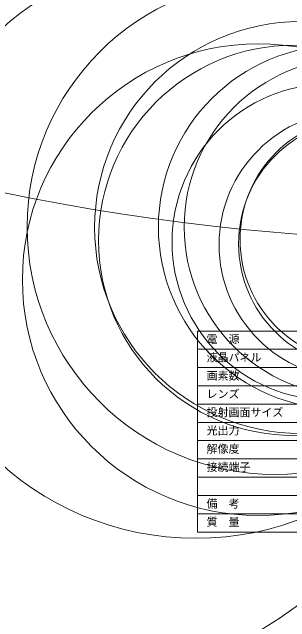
# Model space of a CAD drawing. Units: millimetres, scale not verified. Extents: x -1784 to 2506, y -1209 to 1338.
# Drawn here: x -113.2 to -37.2, y -81.1 to 85.8 of the extents above; entities that cross this region are included whole.
import ezdxf
from ezdxf.enums import TextEntityAlignment as Align

# ---------------------------------------------------------------- set-up
doc = ezdxf.new("R2010")
doc.units = ezdxf.units.MM
doc.header["$LTSCALE"] = 0.125
doc.layers.add('0-2_MOJI1', color=7, linetype='Continuous')
doc.layers.add('0-3_WAKU', color=1, linetype='Continuous', lineweight=18)
doc.layers.add('0-6_GAIKEI', color=1, linetype='Continuous', lineweight=18)
doc.styles.add('ＭＳ ゴシック', font='')
doc.styles.get('ＭＳ ゴシック').set_extended_font_data('MS Gothic')

msp = doc.modelspace()

# ---------------------------------------------------------------- linework, layer by layer
at = {"layer": '0-3_WAKU', "color": 4}
for p, q in [((-62.5, -56.5), (-62.5, -1.5)), ((-62.5, -1.5), (62.5, -1.5)), ((-62.5, -56.5), (62.5, -56.5))]:
    msp.add_line(p, q, dxfattribs=at)
at = {"layer": '0-3_WAKU'}
for p, q in [((-62.5, -6.5), (62.5, -6.5)), ((62.5, -11.5), (-62.5, -11.5)), ((62.5, -16.5), (-62.5, -16.5)), ((62.5, -21.5), (-62.5, -21.5)), ((-62.5, -26.5), (62.5, -26.5)), ((-62.5, -31.5), (62.5, -31.5)), ((-62.5, -36.5), (62.5, -36.5)), ((-62.5, -41.5), (62.5, -41.5)), ((-62.5, -46.5), (62.5, -46.5)), ((-62.5, -51.5), (62.5, -51.5))]:
    msp.add_line(p, q, dxfattribs=at)
at = {"layer": '0-6_GAIKEI'}
for centre, radius in [((17.2306, 680.249), 657.3014), ((-880.7439, 25.3879), 902.8655), ((-628.0619, 12.6582), 644.8868), ((-263.8732, 26.9757), 290.3169), ((-177.6366, 22.1331), 194.9128), ((-131.7672, 21.5637), 148.8947), ((-111.0922, 25.6092), 127.336), ((-62.9225, 21.653), 79.8845), ((-41.3196, 27.0194), 67.7628), ((-34.2513, 26.8523), 56.3716), ((-45.8275, 12.5622), 64.5545), ((-36.095, 23.3311), 53.4364), ((-23.362, 26.9406), 49.8155), ((-19.8394, 26.9724), 46.2825), ((-26.1364, 22.8877), 43.2937), ((-19.9226, 22.1253), 36.662), ((-17.1105, 23.5507), 33.7326), ((-17.2035, 22.4167), 34.0469)]:
    msp.add_circle(centre, radius, dxfattribs=at)

# ---------------------------------------------------------------- texts
at = {"layer": '0-2_MOJI1', "style": 'ＭＳ ゴシック'}
for s, p in [('電\u3000源', (-60, -5.5)), ('液晶パネル', (-60, -10.5)), ('画素数', (-60, -15.5)), ('レンズ', (-60, -20.5)), ('投射画面サイズ', (-60, -25.5)), ('光出力', (-60, -30.5)), ('解像度', (-60, -35.5)), ('接続端子', (-60, -40.5)), ('備\u3000考', (-60, -50.5)), ('質\u3000量', (-60, -55.5))]:
    msp.add_text(s, height=2.199, dxfattribs=at).set_placement(p, align=Align.BOTTOM_LEFT)

doc.saveas('drawing.dxf')
